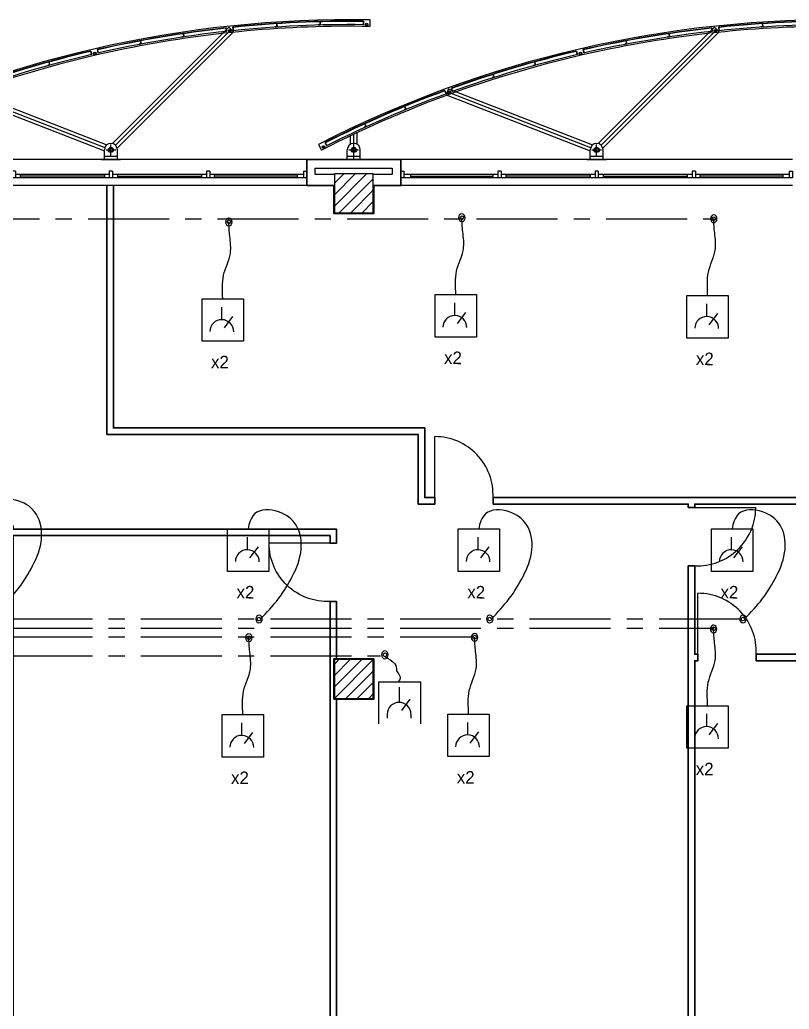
# Model space of a CAD drawing. Extents: x 21.2 to 81.9, y 10.7 to 70.
# Drawn here: x 61.37 to 73.25, y 54.64 to 69.92 of the extents above; entities that cross this region are included whole.
import ezdxf

# ---------------------------------------------------------------- set-up
doc = ezdxf.new("R2010")
doc.units = 0
doc.header["$MEASUREMENT"] = 0
doc.linetypes.add('1st floor plan$0$Dash', pattern=[200, 100, -100])
doc.linetypes.add('Center', pattern=[2, 1.25, -0.25, 0.25, -0.25])
for name, color, linetype in [('1st floor plan$0$1F', 15, 'Continuous'), ('1st floor plan$0$2F', 7, 'Continuous'), ('1st floor plan$0$2FIN', 7, 'Continuous'), ('1st floor plan$0$CAI', 52, 'Continuous'), ('1st floor plan$0$Doors', 142, 'Continuous'), ('1st floor plan$0$FACH', 142, 'Continuous'), ('1st floor plan$0$Hatch', 15, 'Continuous'), ('1st floor plan$0$Pillars', 30, 'Continuous'), ('Xref_Plan', 7, 'Continuous')]:
    doc.layers.add(name, color=color, linetype=linetype)
for name, color, linetype, lineweight in [('1st floor plan$0$Interior Walls', 7, 'Continuous', 30), ('1st floor plan$0$Partitions', 7, 'Continuous', 30), ('Connections', 7, 'Continuous', 25), ('Devices', 5, 'Continuous', 25), ('Wiring', 7, 'Continuous', 25)]:
    doc.layers.add(name, color=color, linetype=linetype, lineweight=lineweight)

# ---------------------------------------------------------------- blocks, each defined once
blk = doc.blocks.new('Bola')
at = {"layer": 'Connections', "color": 7, "linetype": 'Continuous', "const_width": 0.2}
blk.add_lwpolyline([(-0.1, 0, 1), (0.1, 0, 1)], format="xyb", close=True, dxfattribs=at)
at = {"layer": 'Connections', "color": 7, "linetype": 'Continuous'}
blk.add_circle((0, 0), 0.2, dxfattribs=at)
blk = doc.blocks.new('R1')
at = {"color": 0, "linetype": 'ByBlock', "lineweight": -2}
for p, q in [((-0.184, 1.07), (-0.184, 1.264)), ((-0.145, 0.944), (-0.013, 1.117))]:
    blk.add_line(p, q, dxfattribs=at)
blk.add_lwpolyline([(-0.491, 1.392), (0.147, 1.392), (0.147, 0.736), (-0.491, 0.736)], close=True, dxfattribs=at)
blk.add_arc((-0.186, 0.886), 0.184, 359.2185, 179.2185, dxfattribs=at)
at = {"color": 0, "linetype": 'ByBlock', "lineweight": -2, "start_tangent": (0.685424, 0.728144), "end_tangent": (-0.106772, -0.994284)}
blk.add_spline([(0.02, -0.001), (0.295, 0.315), (0.508, 0.657), (0.645, 1.076), (0.568, 1.452), (0.295, 1.657), (-0.073, 1.623), (-0.172, 1.392)], degree=3, dxfattribs=at)
at = {"layer": 'Devices', "linetype": 'ByBlock', "lineweight": -2, "xscale": -0.2510903654909363, "yscale": 0.2989553822111439, "zscale": 0.2510903654909365, "rotation": 359.2184524543058}
blk.add_blockref('Bola', (-0.005, 0), dxfattribs=at)
at = {"color": 0, "linetype": 'ByBlock', "lineweight": -2}
blk.add_text('x2', height=0.1944, rotation=359.2185, dxfattribs=at).set_placement((-0.353, 0.32))
blk = doc.blocks.new('R2')
at = {"color": 0, "linetype": 'ByBlock', "lineweight": -2}
for p, q in [((-0.107, -1.505), (-0.107, -1.311)), ((-0.068, -1.632), (0.063, -1.459))]:
    blk.add_line(p, q, dxfattribs=at)
blk.add_lwpolyline([(-0.414, -1.184), (0.224, -1.184), (0.224, -1.84), (-0.414, -1.84)], close=True, dxfattribs=at)
blk.add_arc((-0.109, -1.69), 0.184, 359.2185, 179.2185, dxfattribs=at)
at = {"color": 0, "linetype": 'ByBlock', "lineweight": -2, "start_tangent": (0, 1), "end_tangent": (0, 1)}
blk.add_spline([(-0.095, -1.184), (-0.082, -0.82), (0.023, -0.483), (0.015, -0.214), (0, 0.003)], degree=3, dxfattribs=at)
at = {"layer": 'Devices', "linetype": 'ByBlock', "lineweight": -2, "xscale": -0.2510903654909363, "yscale": 0.2989553822111439, "zscale": 0.2510903654909365, "rotation": 359.2184524543058}
blk.add_blockref('Bola', (0, 0.003), dxfattribs=at)
at = {"color": 0, "linetype": 'ByBlock', "lineweight": -2}
blk.add_text('x2', height=0.1944, rotation=359.2185, dxfattribs=at).set_placement((-0.276, -2.255))
blk = doc.blocks.new('1st floor plan$0$J1')
at = {"layer": '1st floor plan$0$2F', "linetype": 'Continuous'}
for p, q in [((6.05, 0.4), (0, 0.4)), ((6.05, 0), (0, 0))]:
    blk.add_line(p, q, dxfattribs=at)
at = {"layer": '1st floor plan$0$CAI'}
for p, q in [((0, 0.22), (0.05, 0.22)), ((0, 0.12), (0, 0.22)), ((2.925, 0.17), (2.925, 0.12)), ((3, 0.22), (3, 0.12)), ((3.05, 0.22), (3.05, 0.12)), ((3.125, 0.17), (3.125, 0.12)), ((6.05, 0.22), (6.05, 0.12))]:
    blk.add_line(p, q, dxfattribs=at)
at = {"layer": '1st floor plan$0$CAI', "linetype": 'Continuous'}
for p, q in [((0.05, 0.22), (0.05, 0.12)), ((1.5, 0.17), (0.05, 0.17)), ((0.15, 0.17), (0.15, 0.12)), ((1.425, 0.12), (1.425, 0.17)), ((1.55, 0.22), (1.5, 0.22)), ((1.5, 0.22), (1.5, 0.12)), ((1.55, 0.22), (1.55, 0.12)), ((3, 0.17), (1.55, 0.17)), ((1.625, 0.17), (1.625, 0.12)), ((3.05, 0.22), (3, 0.22)), ((4.5, 0.17), (3.05, 0.17)), ((4.425, 0.17), (4.425, 0.12)), ((4.55, 0.22), (4.5, 0.22)), ((4.5, 0.22), (4.5, 0.12)), ((4.55, 0.22), (4.55, 0.12)), ((6, 0.17), (4.55, 0.17)), ((4.625, 0.12), (4.625, 0.17)), ((5.9, 0.17), (5.9, 0.12)), ((6, 0.22), (6.05, 0.22)), ((6, 0.22), (6, 0.12)), ((6.05, 0.12), (0, 0.12)), ((1.55, 0.12), (1.5, 0.12))]:
    blk.add_line(p, q, dxfattribs=at)
at = {"layer": '1st floor plan$0$CAI', "color": 15}
for p, q in [((0.15, 0.145), (1.425, 0.145)), ((2.925, 0.145), (1.625, 0.145)), ((3.125, 0.145), (4.425, 0.145)), ((5.9, 0.145), (4.625, 0.145))]:
    blk.add_line(p, q, dxfattribs=at)
blk = doc.blocks.new('1st floor plan$0$BR 5')
at = {"color": 0}
for p, q in [((4, 2.156), (3.998, 2.056)), ((1.82, 2.046), (0.026, 0.247)), ((1.836, 1.991), (0.071, 0.221)), ((1.776, 2.03), (1.782, 1.98)), ((1.776, 2.03), (1.782, 1.98)), ((1.781, 2.035), (1.787, 1.98)), ((1.781, 2.035), (1.787, 1.98)), ((1.82, 2.046), (1.891, 1.975)), ((1.88, 2.046), (1.886, 1.991)), ((1.886, 2.041), (1.891, 1.991)), ((2.535, 2.051), (2.535, 2.046)), ((2.535, 2.051), (2.535, 2.046)), ((2.557, 2.098), (2.559, 2.053)), ((2.557, 2.098), (2.559, 2.053)), ((2.562, 2.098), (2.565, 2.048)), ((2.562, 2.098), (2.565, 2.048)), ((3.203, 2.082), (3.203, 2.077)), ((3.203, 2.082), (3.203, 2.077)), ((3.227, 2.128), (3.228, 2.083)), ((3.227, 2.128), (3.228, 2.083)), ((3.232, 2.128), (3.233, 2.078)), ((3.232, 2.128), (3.233, 2.078)), ((3.895, 2.133), (3.894, 2.083)), ((3.895, 2.133), (3.894, 2.083)), ((3.9, 2.138), (3.899, 2.083)), ((3.9, 2.138), (3.899, 2.083)), ((1.891, 1.975), (0.097, 0.176)), ((1.096, 1.896), (1.096, 1.891)), ((1.096, 1.896), (1.096, 1.891)), ((1.114, 1.944), (1.12, 1.899)), ((1.114, 1.944), (1.12, 1.899)), ((1.119, 1.945), (1.126, 1.895)), ((1.119, 1.945), (1.126, 1.895)), ((-0.213, 1.699), (-0.2, 1.645)), ((-0.213, 1.699), (-0.2, 1.645)), ((-0.207, 1.695), (-0.195, 1.647)), ((-0.207, 1.695), (-0.195, 1.647)), ((0.436, 1.784), (0.437, 1.779)), ((0.436, 1.784), (0.437, 1.779)), ((0.452, 1.833), (0.461, 1.788)), ((0.452, 1.833), (0.461, 1.788)), ((0.457, 1.833), (0.467, 1.784)), ((0.457, 1.833), (0.467, 1.784)), ((-0.314, 1.67), (-0.303, 1.622)), ((-0.31, 1.676), (-0.298, 1.623)), ((-0.973, 1.455), (-0.972, 1.45)), ((-0.961, 1.505), (-0.949, 1.462)), ((-0.956, 1.507), (-0.943, 1.458)), ((-1.614, 1.264), (-1.613, 1.259)), ((-1.604, 1.315), (-1.591, 1.272)), ((-1.599, 1.316), (-1.584, 1.268)), ((-2.287, 1.094), (-2.323, 1.001)), ((-2.287, 1.094), (-0.063, 0.228)), ((-2.248, 1.101), (-2.229, 1.05)), ((-2.242, 1.098), (-2.225, 1.051)), ((-2.345, 1.061), (-2.328, 1.014)), ((-2.342, 1.067), (-2.323, 1.016)), ((-2.342, 1.067), (-2.323, 1.016)), ((-2.323, 1.001), (-0.1, 0.135)), ((-2.278, 1.037), (-0.093, 0.186)), ((-2.974, 0.767), (-2.972, 0.763)), ((-2.968, 0.819), (-2.951, 0.777)), ((-2.963, 0.821), (-2.944, 0.774)), ((-3.587, 0.5), (-3.585, 0.495)), ((-3.583, 0.551), (-3.564, 0.51)), ((-3.578, 0.553), (-3.557, 0.508)), ((-3.8, 0.237), (-3.8, 0.367)), ((-3.75, 0.25), (-3.75, 0.391)), ((-3.75, -0.008), (-3.75, 0.308)), ((-3.7, 0.237), (-3.7, 0.414)), ((-4.295, 0.234), (-4.249, 0.145)), ((-4.196, 0.262), (-4.171, 0.213)), ((-4.19, 0.26), (-4.167, 0.215)), ((-3.75, 0.05), (-3.75, 0.233)), ((0, 0.05), (0, 0.233)), ((-3.85, 0), (-3.85, 0.15)), ((-3.65, 0.05), (-3.85, 0.05)), ((-3.825, 0.15), (-3.675, 0.15)), ((-3.65, 0), (-3.65, 0.15)), ((-0.1, 0), (-0.1, 0.15)), ((0.1, 0.05), (-0.1, 0.05)), ((-0.075, 0.15), (0.075, 0.15)), ((0.1, 0), (0.1, 0.15))]:
    blk.add_line(p, q, dxfattribs=at)
at = {"color": 0, "linetype": 'Continuous'}
blk.add_line((-0.15, 0), (0.15, 0), dxfattribs=at)
at = {"color": 0}
for centre, radius in [((1.836, 1.991), 0.02), ((1.836, 1.991), 0.015), ((3.949, 2.087), 0.02), ((3.949, 2.087), 0.015), ((-0.25, 1.639), 0.02), ((-0.25, 1.639), 0.015), ((-2.278, 1.037), 0.025), ((-2.278, 1.037), 0.015), ((-4.218, 0.195), 0.02), ((-4.218, 0.195), 0.015), ((-3.75, 0.15), 0.04), ((-3.75, 0.15), 0.03), ((0, 0.15), 0.04), ((0, 0.15), 0.03)]:
    blk.add_circle(centre, radius, dxfattribs=at)
at = {"color": 0, "linetype": 'Continuous'}
for radius, start, end in [(17.5, 88.9663, 117.1249), (17.4, 88.9654, 101.4942), (17.4, 101.4942, 117.1258)]:
    blk.add_arc((3.684, -15.341), radius, start, end, dxfattribs=at)
at = {"color": 0, "linetype": '1st floor plan$0$Dash'}
for radius, start, end in [(17.48, 96.2517, 102.8817), (17.48, 96.2517, 102.8817), (17.475, 96.2682, 102.8653), (17.475, 96.2682, 102.8653), (17.48, 89.2939, 95.924), (17.48, 89.2939, 95.924), (17.475, 89.3104, 95.9076), (17.475, 89.3104, 95.9076), (17.43, 93.7001, 93.7823), (17.43, 93.7001, 93.7823), (17.425, 93.6837, 93.7823), (17.425, 93.6837, 93.7823), (17.43, 91.5011, 91.5833), (17.43, 91.5011, 91.5833), (17.425, 91.4846, 91.5833), (17.425, 91.4846, 91.5833), (17.43, 98.4588, 98.541), (17.43, 98.4588, 98.541), (17.425, 98.4424, 98.5411), (17.425, 98.4424, 98.5411), (17.43, 100.6579, 100.74), (17.43, 100.6579, 100.74), (17.425, 100.6414, 100.7401), (17.425, 100.6414, 100.7401), (17.48, 103.2095, 109.8396), (17.475, 103.226, 109.8231), (17.43, 105.4166, 105.4988), (17.425, 105.4002, 105.4988), (17.43, 107.6156, 107.6978), (17.425, 107.5992, 107.6978), (17.48, 110.1673, 116.7973), (17.475, 110.1838, 116.7809), (17.43, 112.3744, 112.4565), (17.425, 112.3579, 112.4566), (17.43, 114.5734, 114.6556), (17.425, 114.5569, 114.6556)]:
    blk.add_arc((3.684, -15.341), radius, start, end, dxfattribs=at)
at = {"color": 0}
for centre, radius, start, end in [((3.684, -15.341), 17.425, 89.2945, 95.9235), ((3.684, -15.341), 17.425, 96.2523, 102.8813), ((3.684, -15.341), 17.425, 96.2523, 102.8813), ((3.684, -15.341), 17.425, 103.2101, 109.839), ((3.684, -15.341), 17.425, 110.1678, 116.7968), ((-3.75, 0.15), 0.1, 0, 180), ((0, 0.15), 0.1, 0, 180)]:
    blk.add_arc(centre, radius, start, end, dxfattribs=at)
blk = doc.blocks.new('1st floor plan$0$P2')
at = {"layer": '1st floor plan$0$Hatch'}
h = blk.add_hatch(dxfattribs=at)
h.set_pattern_fill('ANSI31', color=256, style=0)
h.set_pattern_definition([(45, (-41.75321, -29.09718), (-0.08838835, 0.08838835), [])])
h.paths.add_polyline_path([(-0.3, 0.3), (-0.3, -0.3), (0.3, -0.3), (0.3, 0.3)])
at = {"layer": '1st floor plan$0$Pillars'}
blk.add_lwpolyline([(-0.3, -0.3), (0.3, -0.3), (0.3, 0.3), (-0.3, 0.3)], close=True, dxfattribs=at)
blk = doc.blocks.new('1st floor plan$0$P1')
at = {"layer": '1st floor plan$0$1F'}
blk.add_lwpolyline([(-0.3, 0.29), (-0.595, 0.29), (-0.595, 0.39), (0.595, 0.39), (0.595, 0.29), (0.3, 0.29)], dxfattribs=at)
at = {"layer": '1st floor plan$0$Partitions'}
blk.add_lwpolyline([(-0.725, 0.12), (-0.31, 0.12), (-0.31, -0.31), (0.31, -0.31), (0.31, 0.12), (0.725, 0.12), (0.725, 0.52), (-0.725, 0.52)], close=True, dxfattribs=at)
at = {"layer": '1st floor plan$0$Interior Walls'}
blk.add_blockref('1st floor plan$0$P2', (0, 0), dxfattribs=at)
blk = doc.blocks.new('1st floor plan$0$P5')
at = {"layer": '1st floor plan$0$Partitions'}
blk.add_lwpolyline([(-0.31, -0.31), (-0.31, 0.31), (0.31, 0.31), (0.31, -0.31)], close=True, dxfattribs=at)
at = {"layer": '1st floor plan$0$Interior Walls'}
blk.add_blockref('1st floor plan$0$P2', (0, 0), dxfattribs=at)
blk = doc.blocks.new('1st floor plan$0$Door 1')
blk.add_line((0, 0), (0, 0.941))
blk.add_arc((0, 0.041), 0.9, 357.3627, 90)
blk = doc.blocks.new('1st floor plan')
at = {"layer": '1st floor plan$0$Interior Walls'}
for points in [[(62.814, 67.357), (62.814, 63.614), (67.622, 63.614), (67.622, 62.538), (67.777, 62.538), (67.777, 62.438), (67.522, 62.438), (67.522, 63.514), (62.714, 63.514), (62.714, 67.357)], [(74.076, 62.538), (68.676, 62.538), (68.676, 62.438), (71.691, 62.438), (71.691, 62.385), (71.791, 62.385), (71.791, 62.438), (74.076, 62.438)], [(61.165, 52.327), (61.165, 62.104), (61.265, 62.104), (61.265, 62.051), (66.259, 62.051), (66.259, 61.833), (66.159, 61.833), (66.159, 61.951), (61.265, 61.951), (61.265, 52.327)], [(71.691, 52.327), (71.691, 61.486), (71.791, 61.486), (71.791, 60.119), (71.841, 60.119), (71.841, 60.019), (71.791, 60.019), (71.791, 52.327)], [(66.259, 60.047), (66.259, 60.934), (66.159, 60.934), (66.159, 52.327)], [(74.076, 60.119), (72.74, 60.119), (72.74, 60.019), (73.716, 60.019)], [(66.259, 52.547), (66.259, 59.427)]]:
    blk.add_lwpolyline(points, dxfattribs=at)
blk.add_blockref('1st floor plan$0$P1', (66.526, 67.237))
at = {"layer": '1st floor plan$0$2FIN'}
for p in [(59.751, 67.357), (67.251, 67.357)]:
    blk.add_blockref('1st floor plan$0$J1', p, dxfattribs=at)
at = {"layer": '1st floor plan$0$Doors'}
for p in [(67.777, 62.538), (71.841, 60.119)]:
    blk.add_blockref('1st floor plan$0$Door 1', p, dxfattribs=at)
at = {"layer": '1st floor plan$0$Doors', "rotation": 270}
blk.add_blockref('1st floor plan$0$Door 1', (71.791, 62.385), dxfattribs=at)
at = {"layer": '1st floor plan$0$Doors', "xscale": -1, "rotation": 90}
blk.add_blockref('1st floor plan$0$Door 1', (66.159, 61.833), dxfattribs=at)
at = {"layer": '1st floor plan$0$FACH'}
for p in [(62.776, 67.757), (70.276, 67.757)]:
    blk.add_blockref('1st floor plan$0$BR 5', p, dxfattribs=at)
at = {"layer": '1st floor plan$0$Partitions'}
blk.add_blockref('1st floor plan$0$P5', (66.526, 59.737), dxfattribs=at)

msp = doc.modelspace()

# ---------------------------------------------------------------- linework, layer by layer
at = {"layer": 'Devices', "linetype": 'Continuous'}
for p, q in [((66.913, 59.045), (66.913, 59.692)), ((66.913, 59.692), (67.56, 59.692)), ((67.225, 59.611), (67.225, 59.375)), ((67.56, 59.045), (67.56, 59.692)), ((67.266, 59.249), (67.395, 59.424)), ((67.041, 59.191), (67.041, 59.132)), ((67.409, 59.191), (67.409, 59.132))]:
    msp.add_line(p, q, dxfattribs=at)
at = {"layer": 'Devices'}
msp.add_lwpolyline([(67.012, 60.08), (67.081, 60.038), (67.129, 60.002), (67.159, 59.97), (67.175, 59.944), (67.182, 59.921), (67.184, 59.9), (67.184, 59.882), (67.187, 59.864), (67.196, 59.847), (67.208, 59.829), (67.221, 59.81), (67.233, 59.791), (67.241, 59.769), (67.242, 59.746), (67.233, 59.72), (67.211, 59.691)], dxfattribs=at)
at = {"layer": 'Devices', "linetype": 'Continuous'}
msp.add_arc((67.225, 59.191), 0.184, 0, 180, dxfattribs=at)
at = {"layer": 'Wiring', "linetype": 'Center'}
for p, q in [((40.423, 66.84), (72.084, 66.84)), ((47.24, 60.666), (72.539, 60.666)), ((47.24, 60.52), (72.087, 60.52)), ((47.24, 60.386), (68.352, 60.386)), ((47.24, 60.093), (66.94, 60.093))]:
    msp.add_line(p, q, dxfattribs=at)

# ---------------------------------------------------------------- block references
at = {"layer": 'Devices'}
for name, p in [('R2', (64.597, 66.791)), ('R2', (68.195, 66.856)), ('R2', (72.084, 66.84)), ('R1', (61.059, 60.827)), ('R1', (65.068, 60.662)), ('R1', (68.631, 60.662)), ('R1', (72.541, 60.662)), ('R2', (72.082, 60.507)), ('R2', (64.906, 60.371)), ('R2', (68.392, 60.378))]:
    msp.add_blockref(name, p, dxfattribs=at)
at = {"layer": 'Devices', "xscale": -0.2510903654909349, "yscale": 0.2989553822111439, "zscale": 0.2510903654909365}
msp.add_blockref('Bola', (67.006, 60.11), dxfattribs=at)
at = {"layer": 'Xref_Plan'}
msp.add_blockref('1st floor plan', (0, 0), dxfattribs=at)

doc.saveas('drawing.dxf')
